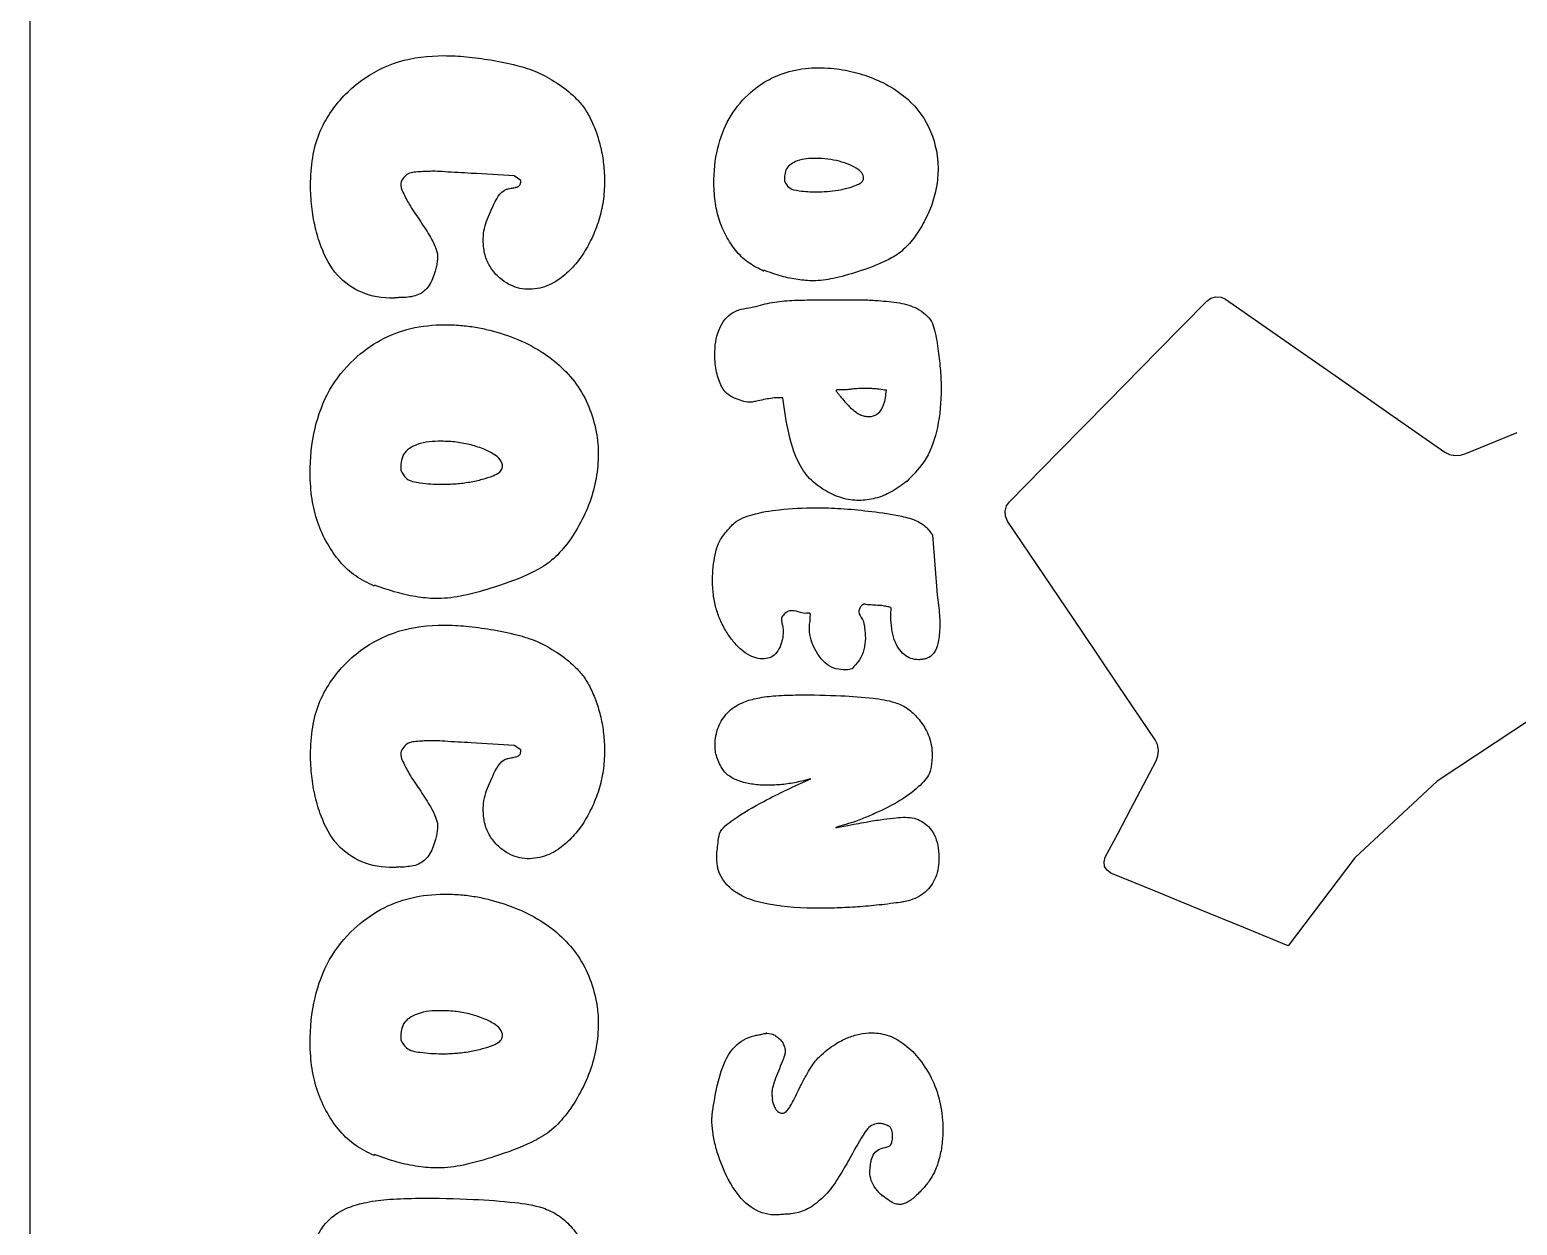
# Model space of a CAD drawing. Extents: x 9 to 137, y 10 to 46.
# Drawn here: x 52.29 to 58.77, y 34.41 to 39.62 of the extents above; entities that cross this region are included whole.
import ezdxf

# ---------------------------------------------------------------- set-up
doc = ezdxf.new("R2010")
doc.units = 0
doc.layers.add('Layer_1', color=7, linetype='CONTINUOUS')

msp = doc.modelspace()

# ---------------------------------------------------------------- linework, layer by layer
at = {"layer": 'Layer_1', "color": 7}
for p, q in [((52.29317, 45.61675), (52.29317, 10.29953)), ((54.430472, 38.961093), (54.401872, 38.981233)), ((55.577359, 38.957094), (55.578595, 38.957094)), ((55.577361, 38.957094), (55.577359, 38.957094)), ((55.488359, 38.568592), (55.487123, 38.567025)), ((55.488303, 38.570161), (55.488359, 38.568592)), ((57.433916, 38.449005), (57.455411, 38.454799)), ((57.455411, 38.454799), (57.47763, 38.453482)), ((57.47763, 38.453482), (57.497742, 38.444627)), ((53.922001, 38.45156), (53.920411, 38.45156)), ((53.921933, 38.451567), (53.922001, 38.45156)), ((55.676166, 38.440995), (55.940671, 38.440995)), ((57.200985, 38.218046), (57.415877, 38.436563)), ((57.415877, 38.436563), (57.433916, 38.449005)), ((57.497742, 38.444627), (57.736114, 38.278228)), ((57.736114, 38.278228), (57.974482, 38.111833)), ((56.98609, 37.999533), (57.200985, 38.218046)), ((57.974482, 38.111833), (58.212854, 37.945434)), ((55.888821, 37.953799), (55.887587, 37.95223)), ((56.771198, 37.781017), (56.98609, 37.999533)), ((58.212854, 37.945434), (58.451222, 37.779036)), ((58.542271, 37.772057), (58.767035, 37.863359)), ((56.556303, 37.562501), (56.771198, 37.781017)), ((58.451222, 37.779036), (58.471762, 37.76893)), ((58.471762, 37.76893), (58.495726, 37.764223)), ((58.495726, 37.764223), (58.520216, 37.76521)), ((58.520216, 37.76521), (58.542271, 37.772057)), ((53.907679, 37.696899), (53.907691, 37.696906)), ((53.907691, 37.696906), (53.90928, 37.696906)), ((56.111304, 37.649887), (56.110068, 37.651453)), ((56.111247, 37.651466), (56.111304, 37.649887)), ((56.544123, 37.544067), (56.556303, 37.562501)), ((56.538593, 37.522046), (56.544123, 37.544067)), ((56.53991, 37.499267), (56.538593, 37.522046)), ((56.548468, 37.478596), (56.53991, 37.499267)), ((56.221306, 37.418433), (56.242327, 37.15682)), ((56.709189, 37.240487), (56.548468, 37.478596)), ((56.869906, 37.002382), (56.709189, 37.240487)), ((53.793293, 37.197454), (53.791703, 37.19544)), ((53.79335, 37.199459), (53.793293, 37.197454)), ((57.030627, 36.764274), (56.869906, 37.002382)), ((55.871613, 36.835664), (55.871521, 36.835663)), ((57.191344, 36.526165), (57.030627, 36.764274)), ((58.837592, 36.623484), (58.41767, 36.345852)), ((57.201087, 36.505263), (57.191344, 36.526165)), ((54.430472, 36.48161), (54.401872, 36.501751)), ((57.195096, 36.434722), (57.203095, 36.456447)), ((57.20507, 36.481003), (57.201087, 36.505263)), ((57.203095, 36.456447), (57.20507, 36.481003)), ((57.139839, 36.329858), (57.195096, 36.434722)), ((57.084578, 36.224994), (57.139839, 36.329858)), ((58.41767, 36.345852), (58.059405, 36.011791)), ((57.02932, 36.120131), (57.084578, 36.224994)), ((56.974059, 36.015267), (57.02932, 36.120131)), ((56.96843, 35.994793), (56.974059, 36.015267)), ((56.971063, 35.974944), (56.96843, 35.994793)), ((58.059405, 36.011791), (57.770008, 35.628933)), ((53.922001, 35.972077), (53.920411, 35.972077)), ((53.921933, 35.972085), (53.922001, 35.972077)), ((56.981399, 35.957926), (56.971063, 35.974944)), ((56.998549, 35.945911), (56.981399, 35.957926)), ((57.191413, 35.866667), (56.998549, 35.945911)), ((57.38428, 35.787422), (57.191413, 35.866667)), ((56.000065, 35.808035), (56.001301, 35.808035)), ((56.000152, 35.808027), (56.000065, 35.808035)), ((57.577144, 35.708178), (57.38428, 35.787422)), ((57.770008, 35.628933), (57.577144, 35.708178)), ((53.907679, 35.217416), (53.907691, 35.217423)), ((53.907691, 35.217423), (53.90928, 35.217423)), ((55.525436, 34.961664), (55.524204, 34.960094)), ((55.524204, 34.960094), (55.524204, 34.958527)), ((55.264586, 34.909963), (55.265822, 34.913092)), ((53.793293, 34.717971), (53.791703, 34.715957)), ((53.79335, 34.719977), (53.793293, 34.717971)), ((56.006219, 34.540261), (56.004982, 34.538694))]:
    msp.add_line(p, q, dxfattribs=at)
for points, knots in [([(53.920411, 38.45156), (53.918416, 38.451564), (53.913947, 38.451572), (53.906533, 38.451493), (53.897899, 38.451872), (53.88937, 38.450416), (53.881952, 38.449758), (53.830973, 38.44785), (53.737503, 38.463239), (53.621304, 38.545499), (53.564204, 38.655166), (53.533924, 38.758417), (53.518442, 38.848397), (53.513101, 38.94981), (53.520513, 39.057047), (53.547715, 39.163902), (53.611958, 39.282468), (53.724043, 39.400868), (53.899239, 39.490353), (54.061619, 39.508373), (54.195873, 39.501325), (54.302035, 39.486426), (54.405949, 39.466472), (54.503891, 39.435511), (54.588775, 39.387372), (54.655602, 39.33624), (54.703928, 39.283259), (54.734402, 39.231739), (54.759581, 39.171147), (54.779674, 39.103791), (54.791747, 39.031426), (54.795987, 38.953144), (54.790425, 38.870894), (54.771879, 38.787245), (54.740455, 38.709239), (54.701428, 38.637317), (54.65193, 38.57596), (54.602241, 38.532366), (54.554891, 38.505298), (54.51271, 38.491759), (54.469382, 38.486395), (54.426217, 38.489594), (54.385303, 38.503551), (54.344577, 38.529722), (54.306436, 38.566712), (54.277998, 38.617141), (54.264147, 38.683803), (54.269053, 38.765727), (54.308199, 38.84603), (54.339064, 38.915076), (54.376945, 38.925207), (54.389688, 38.927788), (54.405083, 38.930305), (54.420783, 38.93427), (54.430331, 38.946416), (54.430423, 38.95594), (54.430472, 38.961093)], [0, 0, 0, 0, 0.005987, 0.013405, 0.022255, 0.031819, 0.039262, 0.044591, 0.184873, 0.313523, 0.456916, 0.545932, 0.636527, 0.729979, 0.85006, 0.957833, 1.057841, 1.251817, 1.437155, 1.636038, 1.733611, 1.840477, 1.95727, 2.050931, 2.147044, 2.248503, 2.302133, 2.361113, 2.427007, 2.498641, 2.571496, 2.646568, 2.733387, 2.818013, 2.902416, 2.984954, 3.062572, 3.137744, 3.181823, 3.225265, 3.26973, 3.312077, 3.354011, 3.397941, 3.456392, 3.511761, 3.568654, 3.659266, 3.748947, 3.846206, 3.852832, 3.865822, 3.885195, 3.90006, 3.912887, 3.928003, 3.928003, 3.928003, 3.928003]), ([(55.487123, 38.567025), (55.465786, 38.577395), (55.42296, 38.59821), (55.369305, 38.648654), (55.326431, 38.710816), (55.293982, 38.78273), (55.274616, 38.862932), (55.267697, 38.970402), (55.279889, 39.097296), (55.329471, 39.2324), (55.41018, 39.333697), (55.506306, 39.403925), (55.612113, 39.444364), (55.705338, 39.45377), (55.778744, 39.450767), (55.830088, 39.444719), (55.927992, 39.422958), (56.061151, 39.370261), (56.19626, 39.239725), (56.236064, 39.120378), (56.244528, 39.051076), (56.245721, 39.033293), (56.246551, 38.993549), (56.241083, 38.931657), (56.21878, 38.849544), (56.182573, 38.771966), (56.137692, 38.702585), (56.084148, 38.646687), (56.002383, 38.600271), (55.90334, 38.565442), (55.797544, 38.533488), (55.709861, 38.522022), (55.634306, 38.528702), (55.562072, 38.543942), (55.51367, 38.561145), (55.488303, 38.570161)], [0, 0, 0, 0, 0.07083, 0.142168, 0.217823, 0.296303, 0.377495, 0.463896, 0.618473, 0.756603, 0.889496, 1.000744, 1.110169, 1.225177, 1.27905, 1.330519, 1.379973, 1.579928, 1.751611, 1.926193, 1.943372, 1.961169, 1.979623, 2.062622, 2.146454, 2.233614, 2.318392, 2.393637, 2.463077, 2.598113, 2.707961, 2.794346, 2.86128, 2.93455, 3.015233, 3.015233, 3.015233, 3.015233]), ([(55.578595, 38.957094), (55.583814, 38.947701), (55.597144, 38.923707), (55.652227, 38.914429), (55.70722, 38.910653), (55.763998, 38.912863), (55.810229, 38.918499), (55.852342, 38.927696), (55.886395, 38.938683), (55.91106, 38.949512), (55.92421, 38.967973), (55.918881, 38.992405), (55.895193, 39.013389), (55.859735, 39.031059), (55.815496, 39.046023), (55.766005, 39.055492), (55.704405, 39.058523), (55.640817, 39.055295), (55.578215, 39.017389), (55.577646, 38.977181), (55.577361, 38.957094)], [0, 0, 0, 0, 0.030993, 0.079166, 0.152815, 0.201746, 0.248245, 0.29268, 0.33056, 0.356095, 0.371827, 0.394354, 0.423116, 0.464243, 0.512844, 0.562766, 0.61491, 0.697379, 0.75402, 0.810565, 0.810565, 0.810565, 0.810565]), ([(54.401872, 38.981233), (54.339198, 38.985095), (54.238215, 38.991316), (54.123271, 38.99723), (54.060858, 39.001891), (54.026629, 39.001055), (53.99639, 38.999569), (53.96745, 38.998236), (53.939663, 38.992472), (53.919037, 38.974458), (53.901641, 38.945843), (53.920419, 38.903357), (53.946209, 38.851116), (53.989221, 38.789831), (54.02981, 38.728476), (54.058129, 38.67654), (54.069708, 38.638093), (54.067116, 38.610818), (54.063631, 38.588527), (54.052657, 38.551764), (54.037235, 38.502537), (53.985556, 38.457326), (53.94373, 38.45354), (53.921933, 38.451567)], [0, 0, 0, 0, 0.188362, 0.303495, 0.345398, 0.375942, 0.406166, 0.436097, 0.463361, 0.488733, 0.516916, 0.556393, 0.61591, 0.696908, 0.778376, 0.837055, 0.874366, 0.896107, 0.918571, 0.94201, 1.01127, 1.070353, 1.134651, 1.134651, 1.134651, 1.134651]), ([(55.569929, 38.014893), (55.563654, 38.015279), (55.548975, 38.016182), (55.523753, 38.01338), (55.494219, 38.009104), (55.466426, 38.002294), (55.445442, 37.998021), (55.424797, 37.994744), (55.39965, 37.999062), (55.367361, 38.009853), (55.338915, 38.0233), (55.316752, 38.041994), (55.302698, 38.065084), (55.290931, 38.093959), (55.281288, 38.12744), (55.275636, 38.164273), (55.273607, 38.208646), (55.276747, 38.257556), (55.289337, 38.307168), (55.310181, 38.348984), (55.340869, 38.379989), (55.378738, 38.401044), (55.435496, 38.406904), (55.503405, 38.429233), (55.589207, 38.439328), (55.646954, 38.440435), (55.676166, 38.440995)], [0, 0, 0, 0, 0.018831, 0.044052, 0.075878, 0.108357, 0.129783, 0.140182, 0.170865, 0.204655, 0.24266, 0.264358, 0.290605, 0.322724, 0.357841, 0.394849, 0.434234, 0.490964, 0.541178, 0.586982, 0.629252, 0.670335, 0.714022, 0.798511, 0.884157, 0.971831, 0.971831, 0.971831, 0.971831]), ([(55.940671, 38.440995), (55.945717, 38.440783), (55.960941, 38.440146), (55.991415, 38.437741), (56.03232, 38.435203), (56.076885, 38.429633), (56.118048, 38.41927), (56.156974, 38.403685), (56.191797, 38.380927), (56.219459, 38.348342), (56.237232, 38.292702), (56.246743, 38.22064), (56.257403, 38.135494), (56.261785, 38.024189), (56.250828, 37.894036), (56.204515, 37.750097), (56.141324, 37.683273), (56.111247, 37.651466)], [0, 0, 0, 0, 0.01515, 0.045711, 0.091687, 0.138115, 0.180218, 0.21868, 0.263439, 0.303864, 0.343987, 0.43638, 0.522022, 0.601282, 0.770057, 0.913075, 1.042985, 1.042985, 1.042985, 1.042985]), ([(53.791703, 37.19544), (53.764272, 37.208771), (53.709214, 37.235529), (53.640237, 37.300379), (53.58513, 37.380297), (53.543414, 37.472747), (53.518519, 37.575853), (53.509625, 37.714014), (53.525298, 37.877145), (53.589037, 38.050833), (53.69279, 38.18106), (53.816369, 38.271343), (53.952392, 38.323331), (54.07224, 38.335424), (54.166609, 38.331562), (54.232618, 38.323785), (54.358486, 38.295799), (54.529645, 38.228055), (54.703461, 38.060254), (54.754321, 37.906782), (54.765488, 37.817722), (54.767057, 37.794859), (54.768141, 37.743764), (54.761097, 37.664196), (54.732432, 37.558633), (54.685884, 37.458901), (54.628188, 37.369706), (54.559355, 37.297844), (54.454241, 37.238171), (54.326913, 37.193396), (54.190904, 37.152316), (54.07818, 37.137575), (53.981047, 37.146163), (53.888185, 37.165754), (53.82596, 37.187869), (53.79335, 37.199459)], [0, 0, 0, 0, 0.091061, 0.18277, 0.280025, 0.380918, 0.485296, 0.596372, 0.795092, 0.972668, 1.14351, 1.286531, 1.427205, 1.575056, 1.644313, 1.710483, 1.774067, 2.031127, 2.25184, 2.476279, 2.498371, 2.521252, 2.544977, 2.651679, 2.759452, 2.871502, 2.980491, 3.077223, 3.166492, 3.340092, 3.48131, 3.592365, 3.678417, 3.772612, 3.876332, 3.876332, 3.876332, 3.876332]), ([(56.110068, 37.651453), (56.088012, 37.635013), (56.045969, 37.603675), (55.974649, 37.575025), (55.900883, 37.565053), (55.825379, 37.575632), (55.752056, 37.609869), (55.682727, 37.661079), (55.627415, 37.746614), (55.591646, 37.867448), (55.577791, 37.961511), (55.569929, 38.014893)], [0, 0, 0, 0, 0.082262, 0.156806, 0.227728, 0.303456, 0.381902, 0.468484, 0.558429, 0.681773, 0.843632, 0.843632, 0.843632, 0.843632]), ([(56.021078, 38.047792), (56.010467, 38.049314), (55.991112, 38.05209), (55.964729, 38.05486), (55.94115, 38.055841), (55.920101, 38.055479), (55.901086, 38.05509), (55.882795, 38.05397), (55.860441, 38.051878), (55.838654, 38.046779), (55.792851, 38.054306), (55.811321, 38.034726), (55.819443, 38.023391), (55.83399, 38.006529), (55.849916, 37.986786), (55.869177, 37.96743), (55.882699, 37.958048), (55.888821, 37.953799)], [0, 0, 0, 0, 0.032158, 0.058656, 0.079549, 0.102897, 0.121855, 0.136435, 0.158386, 0.186112, 0.219614, 0.23235, 0.247648, 0.265522, 0.297517, 0.324504, 0.346835, 0.346835, 0.346835, 0.346835]), ([(55.887587, 37.95223), (55.893967, 37.948506), (55.906105, 37.941421), (55.925452, 37.935021), (55.951883, 37.931626), (55.988724, 37.942582), (56.015222, 37.989652), (56.018917, 38.026339), (56.021078, 38.047792)], [0, 0, 0, 0, 0.022119, 0.042079, 0.060599, 0.10188, 0.147768, 0.21239, 0.21239, 0.21239, 0.21239]), ([(53.90928, 37.696906), (53.915985, 37.68483), (53.933115, 37.653981), (54.003938, 37.64206), (54.074637, 37.637204), (54.147634, 37.640045), (54.207068, 37.647289), (54.261208, 37.659105), (54.304985, 37.673228), (54.336691, 37.687151), (54.353595, 37.710884), (54.346764, 37.742298), (54.316295, 37.769277), (54.270704, 37.791985), (54.213828, 37.811228), (54.150205, 37.823399), (54.071011, 37.827295), (53.989262, 37.823146), (53.908778, 37.774414), (53.908045, 37.722723), (53.907679, 37.696899)], [0, 0, 0, 0, 0.039836, 0.101769, 0.196466, 0.259366, 0.319144, 0.376274, 0.424963, 0.457789, 0.478018, 0.506978, 0.543956, 0.596845, 0.659322, 0.7235, 0.790538, 0.896561, 0.96938, 1.042075, 1.042075, 1.042075, 1.042075]), ([(55.871521, 36.835663), (55.867387, 36.834444), (55.859133, 36.832011), (55.846197, 36.830472), (55.823576, 36.831151), (55.790512, 36.83557), (55.751842, 36.86056), (55.722436, 36.897107), (55.698892, 36.938708), (55.687272, 36.983899), (55.684488, 37.018255), (55.689968, 37.042436), (55.688328, 37.056645), (55.69437, 37.081393), (55.667687, 37.074381), (55.643751, 37.081114), (55.616221, 37.090034), (55.590645, 37.085659), (55.575264, 37.073261), (55.558113, 37.049881), (55.574118, 37.016488), (55.571852, 36.981276), (55.565306, 36.946676), (55.551841, 36.914869), (55.528689, 36.888258), (55.49663, 36.87716), (55.461179, 36.878646), (55.423609, 36.892869), (55.387292, 36.91859), (55.353313, 36.954169), (55.322799, 36.998163), (55.297222, 37.047425), (55.277614, 37.10157), (55.266838, 37.160252), (55.26367, 37.220148), (55.26626, 37.27828), (55.275403, 37.33117), (55.285881, 37.373881), (55.304507, 37.407744), (55.328949, 37.436552), (55.365139, 37.482154), (55.448167, 37.512521), (55.567364, 37.532151), (55.697583, 37.537234), (55.826849, 37.534232), (55.945576, 37.522164), (56.05156, 37.508404), (56.13526, 37.488571), (56.190124, 37.461298), (56.211435, 37.432001), (56.221306, 37.418433)], [0, 0, 0, 0, 0.012915, 0.025784, 0.038845, 0.080856, 0.123852, 0.173088, 0.220613, 0.266075, 0.312043, 0.322981, 0.338652, 0.359209, 0.3746, 0.401221, 0.439313, 0.457803, 0.476247, 0.497859, 0.538512, 0.573498, 0.603861, 0.643687, 0.676047, 0.706261, 0.741979, 0.780513, 0.825137, 0.874405, 0.927396, 0.985246, 1.040492, 1.099511, 1.163499, 1.220141, 1.273587, 1.324579, 1.350965, 1.388624, 1.438065, 1.522793, 1.643055, 1.802977, 1.911789, 2.030951, 2.160883, 2.231722, 2.289355, 2.339078, 2.339078, 2.339078, 2.339078]), ([(56.242327, 37.15682), (56.244563, 37.142103), (56.248952, 37.113218), (56.252608, 37.070325), (56.254288, 37.018652), (56.251166, 36.964563), (56.237981, 36.912234), (56.2127, 36.886171), (56.191498, 36.878653), (56.176525, 36.875463), (56.154916, 36.874085), (56.126953, 36.878284), (56.096465, 36.896438), (56.071939, 36.925469), (56.053497, 36.963983), (56.042973, 37.011576), (56.040428, 37.05031), (56.041237, 37.077387), (56.040706, 37.088385), (56.044876, 37.102518), (56.024352, 37.10516), (56.006774, 37.110352), (55.980975, 37.111221), (55.956485, 37.113535), (55.93674, 37.11356), (55.922813, 37.117647), (55.912109, 37.11042), (55.905067, 37.098684), (55.896682, 37.076245), (55.921868, 37.050472), (55.926855, 37.010743), (55.931443, 36.966475), (55.925723, 36.918732), (55.906001, 36.871907), (55.883213, 36.84789), (55.871613, 36.835664)], [0, 0, 0, 0, 0.044646, 0.087627, 0.129072, 0.199596, 0.250253, 0.287416, 0.302106, 0.317265, 0.333231, 0.366928, 0.400257, 0.43731, 0.479384, 0.52717, 0.582471, 0.596046, 0.607541, 0.616968, 0.63306, 0.65327, 0.678086, 0.707812, 0.727647, 0.737604, 0.749297, 0.762537, 0.779381, 0.815873, 0.855152, 0.898609, 0.949325, 0.99775, 1.047961, 1.047961, 1.047961, 1.047961]), ([(53.920411, 35.972077), (53.918416, 35.972081), (53.913947, 35.972089), (53.906533, 35.972011), (53.897899, 35.97239), (53.88937, 35.970934), (53.881952, 35.970276), (53.830973, 35.968367), (53.737503, 35.983757), (53.621304, 36.066017), (53.564204, 36.175683), (53.533924, 36.278935), (53.518442, 36.368915), (53.513101, 36.470328), (53.520513, 36.577564), (53.547715, 36.68442), (53.611958, 36.802986), (53.724043, 36.921386), (53.899239, 37.010871), (54.061619, 37.028891), (54.195873, 37.021842), (54.302035, 37.006943), (54.405949, 36.98699), (54.503891, 36.956029), (54.588775, 36.907889), (54.655602, 36.856758), (54.703928, 36.803777), (54.734402, 36.752257), (54.759581, 36.691664), (54.779674, 36.624309), (54.791747, 36.551944), (54.795987, 36.473662), (54.790425, 36.391411), (54.771879, 36.307762), (54.740455, 36.229756), (54.701428, 36.157835), (54.65193, 36.096478), (54.602241, 36.052884), (54.554891, 36.025816), (54.51271, 36.012277), (54.469382, 36.006913), (54.426217, 36.010112), (54.385303, 36.024068), (54.344577, 36.05024), (54.306436, 36.08723), (54.277998, 36.137659), (54.264147, 36.20432), (54.269053, 36.286245), (54.308199, 36.366548), (54.339064, 36.435594), (54.376945, 36.445725), (54.389688, 36.448306), (54.405083, 36.450823), (54.420783, 36.454787), (54.430331, 36.466934), (54.430423, 36.476458), (54.430472, 36.48161)], [0, 0, 0, 0, 0.005987, 0.013405, 0.022255, 0.031819, 0.039262, 0.044591, 0.184873, 0.313523, 0.456916, 0.545932, 0.636527, 0.729979, 0.85006, 0.957833, 1.057841, 1.251817, 1.437155, 1.636038, 1.733611, 1.840478, 1.95727, 2.050931, 2.147045, 2.248503, 2.302133, 2.361114, 2.427007, 2.498641, 2.571496, 2.646569, 2.733387, 2.818013, 2.902416, 2.984954, 3.062572, 3.137744, 3.181823, 3.225265, 3.26973, 3.312077, 3.354011, 3.397941, 3.456391, 3.511761, 3.568654, 3.659266, 3.748947, 3.846206, 3.852832, 3.865822, 3.885195, 3.90006, 3.912887, 3.928003, 3.928003, 3.928003, 3.928003]), ([(55.692369, 36.356323), (55.671405, 36.35068), (55.630044, 36.339545), (55.56704, 36.330334), (55.503956, 36.327002), (55.443199, 36.330293), (55.387919, 36.342625), (55.347967, 36.359686), (55.321662, 36.380374), (55.305337, 36.40209), (55.291247, 36.428022), (55.28078, 36.456388), (55.275045, 36.485009), (55.275654, 36.530393), (55.288395, 36.590135), (55.333161, 36.654437), (55.39546, 36.691338), (55.46639, 36.710117), (55.546186, 36.719736), (55.667319, 36.722438), (55.808813, 36.719862), (55.949025, 36.709646), (56.046353, 36.69602), (56.110982, 36.666543), (56.155858, 36.626355), (56.187763, 36.582149), (56.20826, 36.538523), (56.218141, 36.499196), (56.220749, 36.464342), (56.219591, 36.435072), (56.216447, 36.412119), (56.209687, 36.372171), (56.164813, 36.32083), (56.086588, 36.261797), (56.004492, 36.219376), (55.924641, 36.185279), (55.877449, 36.166264), (55.76628, 36.134887), (55.858133, 36.154532), (55.898231, 36.161459), (55.952569, 36.171539), (56.005981, 36.18009), (56.059336, 36.186548), (56.103265, 36.189834), (56.141682, 36.186119), (56.176441, 36.172018), (56.207139, 36.147542), (56.232019, 36.112369), (56.247138, 36.06611), (56.252105, 36.002783), (56.243038, 35.927903), (56.193656, 35.856216), (56.135063, 35.828415), (56.08656, 35.818842), (56.047741, 35.813348), (56.017463, 35.809963), (56.000152, 35.808027)], [0, 0, 0, 0, 0.065087, 0.128413, 0.190568, 0.254431, 0.31024, 0.359888, 0.383178, 0.409785, 0.440728, 0.471493, 0.500191, 0.527692, 0.607268, 0.67947, 0.756067, 0.818954, 0.898744, 0.996584, 1.182294, 1.322803, 1.419041, 1.4748, 1.53308, 1.597667, 1.637128, 1.677014, 1.718572, 1.741568, 1.764726, 1.788202, 1.861877, 1.958588, 2.083335, 2.142454, 2.207044, 2.277261, 2.330381, 2.378987, 2.423079, 2.489957, 2.543474, 2.58377, 2.622075, 2.6581, 2.69465, 2.738451, 2.78538, 2.838712, 2.928542, 3.005823, 3.089049, 3.115153, 3.154301, 3.206565, 3.206565, 3.206565, 3.206565]), ([(54.401872, 36.501751), (54.339198, 36.505612), (54.238215, 36.511834), (54.123271, 36.517747), (54.060858, 36.522409), (54.026629, 36.521572), (53.99639, 36.520087), (53.96745, 36.518754), (53.939663, 36.51299), (53.919037, 36.494976), (53.901641, 36.46636), (53.920419, 36.423875), (53.946209, 36.371633), (53.989221, 36.310349), (54.02981, 36.248994), (54.058129, 36.197058), (54.069708, 36.158611), (54.067116, 36.131336), (54.063631, 36.109044), (54.052657, 36.072282), (54.037235, 36.023055), (53.985556, 35.977844), (53.94373, 35.974058), (53.921933, 35.972085)], [0, 0, 0, 0, 0.188362, 0.303495, 0.345398, 0.375942, 0.406166, 0.436097, 0.463361, 0.488733, 0.516916, 0.556393, 0.61591, 0.696908, 0.778376, 0.837055, 0.874366, 0.896107, 0.918571, 0.94201, 1.01127, 1.070353, 1.134651, 1.134651, 1.134651, 1.134651]), ([(56.001301, 35.808035), (55.970052, 35.804903), (55.908824, 35.798767), (55.818529, 35.793645), (55.684885, 35.790707), (55.529492, 35.79993), (55.366269, 35.845058), (55.297283, 35.925005), (55.286147, 35.974857), (55.283746, 35.994267), (55.282934, 36.017366), (55.284277, 36.045456), (55.289455, 36.079002), (55.29328, 36.134068), (55.376047, 36.19458), (55.505757, 36.271599), (55.622723, 36.324703), (55.692369, 36.356323)], [0, 0, 0, 0, 0.094205, 0.184585, 0.271257, 0.495034, 0.651619, 0.766922, 0.784968, 0.804443, 0.825519, 0.854272, 0.888462, 0.928221, 1.013725, 1.168235, 1.395643, 1.395643, 1.395643, 1.395643]), ([(53.791703, 34.715957), (53.764272, 34.729289), (53.709214, 34.756047), (53.640237, 34.820896), (53.58513, 34.900815), (53.543414, 34.993264), (53.518519, 35.09637), (53.509625, 35.234531), (53.525298, 35.397663), (53.589037, 35.57135), (53.69279, 35.701577), (53.816369, 35.791861), (53.952392, 35.843848), (54.07224, 35.855942), (54.166609, 35.85208), (54.232618, 35.844302), (54.358486, 35.816317), (54.529645, 35.748572), (54.703461, 35.580771), (54.754321, 35.427299), (54.765488, 35.33824), (54.767057, 35.315376), (54.768141, 35.264281), (54.761097, 35.184714), (54.732432, 35.079151), (54.685884, 34.979419), (54.628188, 34.890223), (54.559355, 34.818362), (54.454241, 34.758688), (54.326913, 34.713913), (54.190904, 34.672834), (54.07818, 34.658093), (53.981047, 34.66668), (53.888185, 34.686272), (53.82596, 34.708387), (53.79335, 34.719977)], [0, 0, 0, 0, 0.091061, 0.18277, 0.280025, 0.380918, 0.485296, 0.596371, 0.795092, 0.972668, 1.14351, 1.286531, 1.427205, 1.575056, 1.644313, 1.710483, 1.774067, 2.031127, 2.25184, 2.476279, 2.498371, 2.521252, 2.544977, 2.651679, 2.759452, 2.871502, 2.980491, 3.077223, 3.166492, 3.340092, 3.48131, 3.592365, 3.678417, 3.772612, 3.876332, 3.876332, 3.876332, 3.876332]), ([(53.90928, 35.217423), (53.915985, 35.205348), (53.933115, 35.174499), (54.003938, 35.162578), (54.074637, 35.157722), (54.147634, 35.160563), (54.207068, 35.167807), (54.261208, 35.179622), (54.304985, 35.193745), (54.336691, 35.207668), (54.353595, 35.231402), (54.346764, 35.262816), (54.316295, 35.289794), (54.270704, 35.312502), (54.213828, 35.331745), (54.150205, 35.343917), (54.071011, 35.347813), (53.989262, 35.343663), (53.908778, 35.294932), (53.908045, 35.24324), (53.907679, 35.217416)], [0, 0, 0, 0, 0.039836, 0.101769, 0.196466, 0.259366, 0.319144, 0.376274, 0.424963, 0.457789, 0.478018, 0.506978, 0.543956, 0.596845, 0.659322, 0.7235, 0.790538, 0.896561, 0.96938, 1.042075, 1.042075, 1.042075, 1.042075]), ([(55.265822, 34.913092), (55.275139, 34.970039), (55.291081, 35.067478), (55.346825, 35.191607), (55.420071, 35.233483), (55.462969, 35.240867), (55.477295, 35.243762), (55.48913, 35.246915), (55.493588, 35.247325), (55.500555, 35.248091), (55.488861, 35.249343), (55.526674, 35.246171), (55.537751, 35.23796), (55.557333, 35.223819), (55.570453, 35.206839), (55.579032, 35.187422), (55.582434, 35.168285), (55.576693, 35.146888), (55.566431, 35.119374), (55.550984, 35.083629), (55.53635, 35.046183), (55.52635, 35.014373), (55.522539, 34.993249), (55.52317, 34.980095), (55.523999, 34.971208), (55.524939, 34.964966), (55.525436, 34.961664)], [0, 0, 0, 0, 0.173684, 0.297184, 0.391903, 0.411503, 0.426661, 0.437382, 0.4444, 0.447339, 0.448531, 0.469994, 0.491082, 0.513401, 0.535574, 0.5561, 0.576477, 0.592316, 0.621705, 0.664834, 0.709006, 0.742238, 0.764914, 0.772756, 0.781672, 0.791688, 0.791688, 0.791688, 0.791688]), ([(55.524204, 34.958527), (55.526771, 34.947763), (55.531232, 34.929062), (55.546449, 34.906761), (55.564426, 34.899281), (55.577277, 34.901722), (55.585369, 34.906887), (55.594412, 34.916715), (55.606242, 34.936169), (55.623667, 34.969234), (55.644299, 35.011709), (55.666296, 35.054624), (55.686342, 35.089749), (55.706689, 35.120818), (55.731757, 35.148964), (55.763402, 35.176674), (55.803106, 35.204707), (55.850232, 35.229471), (55.903868, 35.246136), (55.965408, 35.252731), (56.035487, 35.241096), (56.10757, 35.199139), (56.171784, 35.131689), (56.226017, 35.044447), (56.260255, 34.93917), (56.269157, 34.84269), (56.264513, 34.761173), (56.251483, 34.698464), (56.23325, 34.645839), (56.207218, 34.602596), (56.175802, 34.565827), (56.145915, 34.535443), (56.119223, 34.515185), (56.100403, 34.50591), (56.080255, 34.501189), (56.057205, 34.505576), (56.031692, 34.519166), (56.015344, 34.532704), (56.006219, 34.540261)], [0, 0, 0, 0, 0.033028, 0.057385, 0.07838, 0.086626, 0.095759, 0.106649, 0.126444, 0.163809, 0.218848, 0.268064, 0.308456, 0.340147, 0.37929, 0.42108, 0.466102, 0.524852, 0.580018, 0.633577, 0.709392, 0.788664, 0.879261, 0.986446, 1.094224, 1.208269, 1.27507, 1.338509, 1.399931, 1.441112, 1.489114, 1.544727, 1.568679, 1.589234, 1.607323, 1.629705, 1.657791, 1.693271, 1.693271, 1.693271, 1.693271]), ([(56.004982, 34.538694), (55.994063, 34.549496), (55.973723, 34.569615), (55.953903, 34.605952), (55.948606, 34.636184), (55.949968, 34.658845), (55.952224, 34.676083), (55.955446, 34.69887), (55.96502, 34.725228), (55.991313, 34.747206), (56.017878, 34.750383), (56.03993, 34.758634), (56.047332, 34.77727), (56.048613, 34.795373), (56.047751, 34.812715), (56.04449, 34.825587), (56.040337, 34.841149), (56.023184, 34.847268), (56.007174, 34.853891), (55.986569, 34.856202), (55.962233, 34.851241), (55.937334, 34.832679), (55.903422, 34.780401), (55.86625, 34.709294), (55.82324, 34.636728), (55.784294, 34.5747), (55.737307, 34.522302), (55.674821, 34.476796), (55.622989, 34.462477), (55.588301, 34.460712), (55.567278, 34.459182), (55.518413, 34.453784), (55.435333, 34.47653), (55.349537, 34.570321), (55.303637, 34.671628), (55.276059, 34.759083), (55.264863, 34.817948), (55.261606, 34.859798), (55.262306, 34.885609), (55.263194, 34.897102), (55.264097, 34.905441), (55.264586, 34.909963)], [0, 0, 0, 0, 0.0459, 0.085494, 0.122051, 0.136165, 0.15352, 0.174172, 0.205322, 0.235415, 0.270911, 0.285462, 0.302509, 0.326499, 0.340628, 0.353999, 0.366944, 0.386005, 0.403459, 0.420052, 0.447135, 0.475956, 0.510514, 0.632835, 0.717124, 0.763441, 0.852383, 0.926638, 0.992306, 1.009793, 1.030866, 1.055524, 1.157264, 1.273061, 1.424997, 1.488345, 1.547878, 1.604395, 1.613802, 1.62532, 1.638965, 1.638965, 1.638965, 1.638965]), ([(54.055483, 34.060521), (54.028533, 34.053266), (53.975362, 34.038951), (53.894366, 34.027108), (53.813267, 34.022826), (53.735158, 34.027056), (53.664092, 34.042911), (53.612728, 34.064842), (53.578911, 34.091437), (53.557923, 34.119355), (53.539815, 34.152696), (53.526348, 34.189161), (53.518954, 34.225952), (53.519648, 34.284304), (53.536133, 34.3611), (53.593652, 34.443758), (53.673727, 34.491217), (53.764908, 34.515349), (53.867492, 34.527719), (54.023219, 34.531191), (54.20512, 34.52788), (54.385374, 34.514747), (54.510496, 34.497228), (54.593583, 34.459335), (54.651273, 34.40767), (54.692282, 34.350837), (54.718629, 34.294754), (54.731329, 34.244197), (54.734684, 34.199389), (54.733192, 34.161759), (54.72914, 34.13225), (54.720417, 34.080901), (54.662756, 34.014889), (54.562179, 33.939), (54.45664, 33.884464), (54.353981, 33.840629), (54.293309, 33.816183), (54.150385, 33.775846), (54.268476, 33.8011), (54.320031, 33.810006), (54.389893, 33.822967), (54.458562, 33.83396), (54.527153, 33.842264), (54.583625, 33.846488), (54.633014, 33.841713), (54.677702, 33.823585), (54.717171, 33.792119), (54.749166, 33.746904), (54.768608, 33.687433), (54.774996, 33.606021), (54.763339, 33.509758), (54.699853, 33.417595), (54.624523, 33.381866), (54.562168, 33.369542), (54.512258, 33.362482), (54.473329, 33.358135), (54.451072, 33.355649)], [0, 0, 0, 0, 0.083671, 0.165081, 0.244988, 0.327087, 0.398834, 0.462665, 0.492605, 0.52681, 0.566588, 0.606142, 0.64304, 0.678396, 0.780706, 0.87353, 0.971975, 1.052821, 1.155398, 1.28118, 1.519925, 1.700561, 1.824282, 1.895965, 1.970887, 2.053913, 2.104643, 2.15592, 2.209345, 2.238909, 2.268681, 2.298865, 2.393578, 2.517908, 2.678284, 2.754289, 2.837327, 2.927602, 2.995894, 3.058387, 3.115082, 3.201061, 3.26986, 3.321657, 3.370905, 3.417222, 3.464212, 3.520527, 3.58086, 3.649422, 3.764906, 3.864256, 3.971252, 4.004815, 4.055147, 4.122341, 4.122341, 4.122341, 4.122341])]:
    msp.add_open_spline(points, degree=3, knots=knots, dxfattribs=at)

doc.saveas('drawing.dxf')
